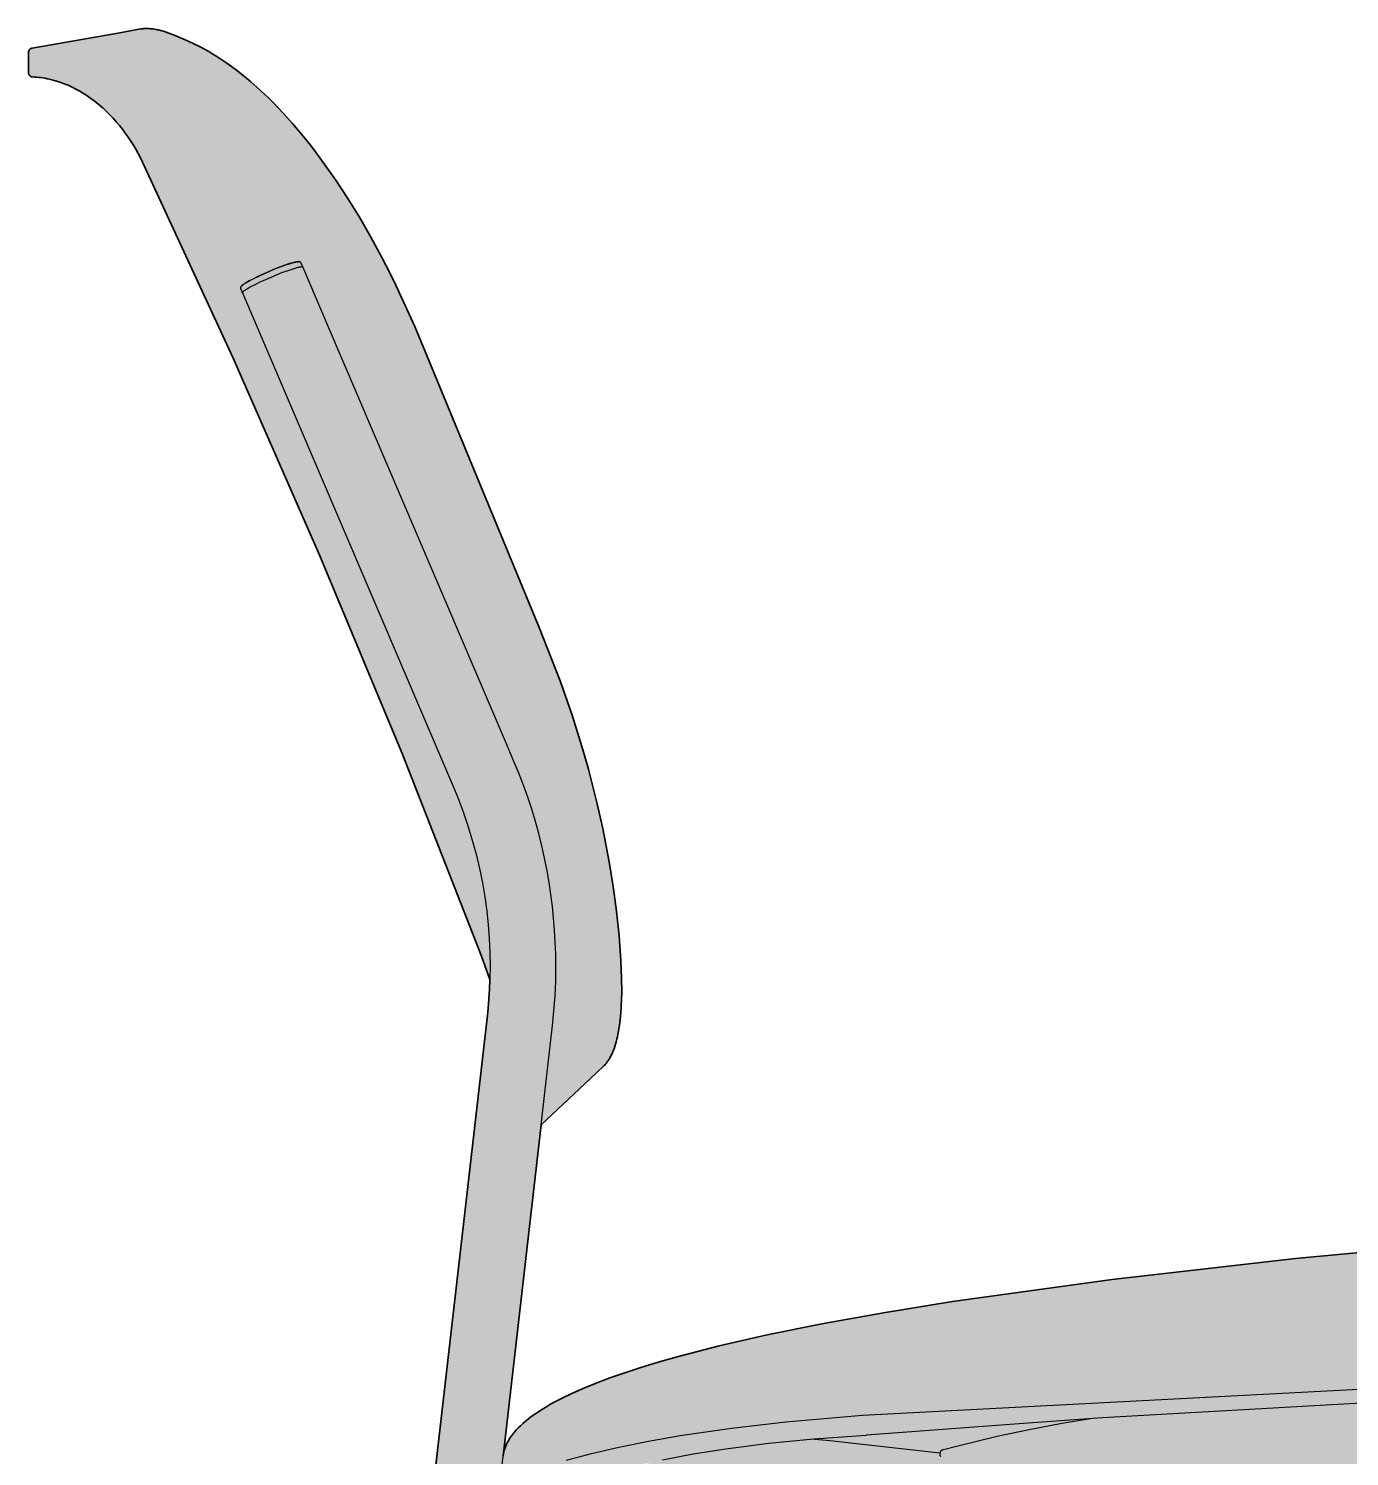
# Model space of a CAD drawing. Header units: millimetres. Extents: x 0 to 1796, y -908 to 694.
# Drawn here: x 1107.6 to 1428.6, y 347.1 to 694.2 of the extents above; entities that cross this region are included whole.
import ezdxf

# ---------------------------------------------------------------- set-up
doc = ezdxf.new("R2010")
doc.units = ezdxf.units.MM
doc.layers.add('Blocks', color=7, linetype='Continuous')
doc.layers.add('Blocks$Fill', color=7, linetype='Continuous', true_color=0xffffff)
doc.layers.add('Blocks$Inner', color=7, linetype='Continuous', lineweight=25, true_color=0x007f00)
doc.layers.add('Blocks$Outline', color=7, linetype='Continuous', lineweight=35, true_color=0xff3f3f)

# ---------------------------------------------------------------- blocks, each defined once
blk = doc.blocks.new('Soft Edge 101 Lounge CHair Side')
at = {"layer": 'Blocks$Fill', "extrusion": (0, 0, -1)}
h = blk.add_hatch(color=256, dxfattribs=at)
h.paths.add_polyline_path([(-635.45, 4.99), (-635.67, 4.99), (-635.74, 4.99), (-635.82, 4.98), (-635.9, 4.97), (-635.97, 4.96), (-636.05, 4.95), (-636.11, 4.94), (-636.17, 4.92), (-636.23, 4.91), (-636.29, 4.89), (-636.34, 4.88), (-636.4, 4.86), (-636.46, 4.84), (-636.51, 4.82), (-636.57, 4.79), (-636.63, 4.77), (-636.69, 4.74), (-636.75, 4.71), (-636.8, 4.68), (-636.86, 4.65), (-636.91, 4.62), (-636.97, 4.58), (-637.02, 4.55), (-637.07, 4.51), (-637.12, 4.47), (-637.17, 4.43), (-637.22, 4.39), (-637.27, 4.35), (-637.32, 4.3), (-637.36, 4.26), (-637.41, 4.21), (-637.45, 4.17), (-637.49, 4.12), (-637.53, 4.07), (-637.57, 4.02), (-637.61, 3.97), (-637.65, 3.92), (-637.68, 3.86), (-637.72, 3.81), (-637.75, 3.76), (-637.78, 3.7), (-637.81, 3.64), (-637.84, 3.59), (-637.87, 3.53), (-637.89, 3.47), (-637.92, 3.41), (-637.94, 3.36), (-637.96, 3.3), (-637.98, 3.24), (-638, 3.19), (-638.01, 3.13), (-638.03, 3.07), (-638.04, 3.02), (-638.05, 2.96), (-638.06, 2.9), (-638.07, 2.84), (-638.08, 2.79), (-638.08, 2.73), (-638.09, 2.67), (-638.09, 2.61), (-638.09, 2.55), (-638.09, 2.49), (-638.09, 2.43), (-638.09, 2.37), (-638.09, 2.31), (-638.08, 2.26), (-638.08, 2.2), (-638.07, 2.14), (-638.06, 2.08), (-638.05, 2.02), (-638.04, 1.97), (-638.03, 1.91), (-638.01, 1.85), (-638, 1.79), (-637.98, 1.74), (-637.96, 1.68), (-637.94, 1.63), (-637.92, 1.57), (-637.89, 1.51), (-637.87, 1.45), (-637.84, 1.4), (-637.81, 1.34), (-637.78, 1.28), (-637.75, 1.23), (-637.72, 1.17), (-637.68, 1.12), (-637.65, 1.07), (-637.61, 1.01), (-637.57, 0.96), (-637.53, 0.91), (-637.49, 0.86), (-637.45, 0.82), (-637.41, 0.77), (-637.36, 0.72), (-637.32, 0.68), (-637.27, 0.64), (-637.22, 0.59), (-637.17, 0.55), (-637.12, 0.51), (-637.07, 0.47), (-637.02, 0.44), (-636.97, 0.4), (-636.91, 0.37), (-636.86, 0.33), (-636.8, 0.3), (-636.75, 0.27), (-636.69, 0.24), (-636.63, 0.22), (-636.57, 0.19), (-636.51, 0.17), (-636.46, 0.15), (-636.4, 0.13), (-636.34, 0.11), (-636.29, 0.09), (-636.23, 0.07), (-636.17, 0.06), (-636.11, 0.04), (-636.05, 0.03), (-635.97, 0.02), (-635.9, 0.01), (-635.82, 0), (-635.74, 0), (-635.67, -0.01), (-635.59, -0.01), (-627.2, -0.01), (-618.52, -0.01), (-618.45, 0), (-618.37, 0), (-618.29, 0.01), (-618.22, 0.02), (-618.14, 0.03), (-618.08, 0.04), (-618.02, 0.06), (-617.96, 0.07), (-617.9, 0.09), (-617.85, 0.11), (-617.79, 0.13), (-617.73, 0.15), (-617.67, 0.17), (-617.62, 0.19), (-617.56, 0.22), (-617.5, 0.24), (-617.44, 0.27), (-617.39, 0.3), (-617.33, 0.33), (-617.28, 0.37), (-617.22, 0.4), (-617.17, 0.44), (-617.12, 0.47), (-617.07, 0.51), (-617.02, 0.55), (-616.97, 0.59), (-616.92, 0.64), (-616.87, 0.68), (-616.83, 0.72), (-616.78, 0.77), (-616.74, 0.82), (-616.7, 0.86), (-616.66, 0.91), (-616.62, 0.96), (-616.58, 1.01), (-616.54, 1.07), (-616.5, 1.12), (-616.47, 1.17), (-616.44, 1.23), (-616.41, 1.28), (-616.38, 1.34), (-616.35, 1.4), (-616.32, 1.45), (-616.29, 1.51), (-616.27, 1.57), (-616.25, 1.63), (-616.23, 1.68), (-616.21, 1.74), (-616.19, 1.79), (-616.18, 1.85), (-616.16, 1.91), (-616.15, 1.97), (-616.14, 2.02), (-616.13, 2.08), (-616.12, 2.14), (-616.11, 2.2), (-616.11, 2.26), (-616.1, 2.31), (-616.1, 2.37), (-616.1, 2.43), (-616.09, 2.49), (-616.1, 2.55), (-616.1, 2.61), (-616.1, 2.67), (-616.11, 2.73), (-616.11, 2.79), (-616.12, 2.84), (-616.13, 2.9), (-616.14, 2.96), (-616.15, 3.02), (-616.16, 3.07), (-616.18, 3.13), (-616.19, 3.19), (-616.21, 3.24), (-616.23, 3.3), (-616.25, 3.36), (-616.27, 3.41), (-616.29, 3.47), (-616.32, 3.53), (-616.35, 3.59), (-616.38, 3.64), (-616.41, 3.7), (-616.44, 3.76), (-616.47, 3.81), (-616.5, 3.86), (-616.54, 3.92), (-616.58, 3.97), (-616.62, 4.02), (-616.66, 4.07), (-616.7, 4.12), (-616.74, 4.17), (-616.78, 4.21), (-616.83, 4.26), (-616.87, 4.3), (-616.92, 4.35), (-616.97, 4.39), (-617.02, 4.43), (-617.07, 4.47), (-617.12, 4.51), (-617.17, 4.55), (-617.22, 4.58), (-617.28, 4.62), (-617.33, 4.65), (-617.39, 4.68), (-617.44, 4.71), (-617.5, 4.74), (-617.56, 4.77), (-617.62, 4.79), (-617.67, 4.82), (-617.73, 4.84), (-617.79, 4.86), (-617.85, 4.88), (-617.9, 4.89), (-617.96, 4.91), (-618.02, 4.92), (-618.08, 4.94), (-618.14, 4.95), (-618.22, 4.96), (-618.29, 4.97), (-618.37, 4.98), (-618.45, 4.99), (-618.52, 4.99), (-618.59, 4.99), (-618.74, 4.99), (-619.09, 6.99), (-622.95, 6.99), (-620.46, 9.39), (-620.16, 9.4), (-619.89, 9.42), (-619.77, 9.44), (-619.66, 9.45), (-619.56, 9.47), (-619.46, 9.48), (-619.42, 9.49), (-619.38, 9.5), (-619.34, 9.51), (-619.31, 9.52), (-619.28, 9.53), (-619.26, 9.54), (-619.25, 9.54), (-619.23, 9.55), (-619.22, 9.55), (-619.21, 9.56), (-619.19, 9.56), (-619.18, 9.57), (-619.17, 9.58), (-619.17, 9.58), (-619.16, 9.58), (-619.16, 9.58), (-619.15, 9.59), (-619.15, 9.59), (-619.15, 9.59), (-619.14, 9.6), (-619.14, 9.6), (-619.13, 9.6), (-619.13, 9.61), (-619.13, 9.61), (-619.12, 9.61), (-619.12, 9.62), (-619.12, 9.62), (-619.12, 9.62), (-619.11, 9.62), (-619.11, 9.63), (-619.11, 9.63), (-619.11, 9.63), (-619.11, 9.63), (-619.11, 9.63), (-619.11, 9.63), (-619.11, 9.64), (-619.11, 9.64), (-619.11, 9.64), (-619.1, 9.64), (-619.1, 9.64), (-619.1, 9.64), (-619.1, 9.66), (-619.1, 9.67), (-619.1, 9.67), (-619.1, 9.67), (-619.1, 9.67), (-583.49, 354.12), (-583.37, 354.93), (-583.23, 355.73), (-583.07, 356.54), (-582.89, 357.33), (-582.69, 358.13), (-582.48, 358.92), (-582.24, 359.7), (-581.98, 360.47), (-581.7, 361.23), (-581.41, 361.97), (-581.09, 362.71), (-580.76, 363.42), (-580.42, 364.12), (-580.06, 364.79), (-579.68, 365.44), (-579.29, 366.07), (-578.89, 366.68), (-578.47, 367.26), (-578.07, 367.79), (-577.66, 368.3), (-577.24, 368.78), (-576.82, 369.24), (-576.58, 369.49), (-576.33, 369.73), (-576.09, 369.96), (-575.84, 370.18), (-575.62, 370.38), (-575.39, 370.57), (-575.16, 370.75), (-574.94, 370.93), (-574.71, 371.09), (-574.49, 371.25), (-574.27, 371.41), (-574.04, 371.56), (-573.72, 371.76), (-557.59, 371.22), (-545.14, 368.45), (-543.34, 365.37), (-542.4, 363.92), (-541.42, 362.51), (-540.39, 361.13), (-539.32, 359.79), (-539.07, 359.5), (-538.15, 358.42), (-537.19, 357.38), (-536.19, 356.36), (-535.17, 355.38), (-534.11, 354.43), (-533.03, 353.52), (-531.91, 352.64), (-531.34, 352.21), (-530.76, 351.8), (-529.95, 351.21), (-529.11, 350.65), (-528.38, 350.19), (-527.65, 349.75), (-526.9, 349.31), (-526.15, 348.9), (-524.8, 348.19), (-523.42, 347.54), (-522.02, 346.93), (-520.59, 346.36), (-519.07, 345.81), (-518.25, 345.54), (-516.6, 345.05), (-514.94, 344.6), (-513.27, 344.22), (-444.36, 329.94), (-397.88, 321.14), (-338.63, 311.32), (-318.79, 308.48), (-293.58, 305.27), (-262.36, 302.03), (-260.62, 301.93), (-258.01, 301.83), (-255.4, 301.81), (-253.66, 301.83), (-251.92, 301.88), (-250.18, 301.96), (-247.58, 302.16), (-244.98, 302.43), (-242.39, 302.78), (-239.82, 303.21), (-237.26, 303.73), (-235.99, 304.02), (-234.72, 304.34), (-233.46, 304.67), (-232.2, 305.03), (-230.95, 305.42), (-229.71, 305.82), (-228.48, 306.25), (-227.25, 306.7), (-226.04, 307.17), (-224.83, 307.67), (-222.71, 308.61), (-220.62, 309.62), (-218.95, 310.49), (-217.8, 311.12), (-216.67, 311.78), (-215.55, 312.45), (-214.45, 313.15), (-213.36, 313.86), (-212.28, 314.6), (-211.21, 315.35), (-210.16, 316.13), (-209.13, 316.93), (-208.11, 317.74), (-207.1, 318.57), (-206.11, 319.42), (-205.13, 320.29), (-203.23, 322.07), (-201.38, 323.92), (-199.59, 325.82), (-198.03, 327.6), (-196.51, 329.42), (-195.04, 331.28), (-193.63, 333.18), (-193.54, 333.54), (-193.91, 334.83), (-189.79, 335.26), (-188.22, 335.37), (-186.65, 335.45), (-185.07, 335.5), (-183.5, 335.51), (-181.92, 335.5), (-180.35, 335.45), (-178.77, 335.37), (-177.2, 335.26), (-175.19, 335.07), (-173.72, 334.9), (-172.25, 334.7), (-169.6, 334.26), (-166.92, 333.73), (-164.25, 333.11), (-162.6, 332.67), (-160.95, 332.2), (-159.3, 331.7), (-157.66, 331.15), (-156.12, 330.61), (-154.59, 330.03), (-152.81, 329.32), (-151.03, 328.57), (-148.75, 327.53), (-146.47, 326.42), (-144.41, 325.34), (-142.75, 324.43), (-141.1, 323.47), (-139.46, 322.48), (-137.83, 321.45), (-136.2, 320.37), (-134.58, 319.26), (-132.98, 318.1), (-131.38, 316.91), (-129.78, 315.67), (-128.2, 314.39), (-126.63, 313.07), (-125.07, 311.71), (-123.39, 310.18), (-121.72, 308.6), (-120.07, 306.98), (-118.44, 305.32), (-115.75, 302.42), (-113.12, 299.4), (-110.85, 296.64), (-108.63, 293.78), (-76.02, 9.58), (-76.02, 9.58), (-76.02, 9.58), (-76.02, 9.57), (-76.02, 9.57), (-76.02, 9.57), (-76.02, 9.57), (-76.02, 9.57), (-76.02, 9.57), (-76.02, 9.56), (-76.02, 9.56), (-76.02, 9.56), (-76.02, 9.56), (-76.01, 9.56), (-76.01, 9.55), (-76.01, 9.55), (-76.01, 9.55), (-76.01, 9.55), (-76.01, 9.55), (-76.01, 9.55), (-76.01, 9.54), (-76.01, 9.54), (-76, 9.54), (-76, 9.53), (-76, 9.53), (-76, 9.53), (-75.99, 9.52), (-75.99, 9.52), (-75.99, 9.52), (-75.98, 9.51), (-75.98, 9.51), (-75.97, 9.51), (-75.97, 9.5), (-75.97, 9.5), (-75.96, 9.5), (-75.96, 9.49), (-75.95, 9.49), (-75.95, 9.49), (-75.94, 9.48), (-75.93, 9.47), (-75.91, 9.47), (-75.9, 9.46), (-75.89, 9.46), (-75.88, 9.45), (-75.86, 9.44), (-75.85, 9.44), (-75.83, 9.43), (-75.81, 9.43), (-75.78, 9.41), (-75.74, 9.4), (-75.7, 9.39), (-75.66, 9.38), (-75.61, 9.37), (-75.56, 9.36), (-75.46, 9.35), (-75.34, 9.33), (-75.22, 9.32), (-75.08, 9.3), (-74.93, 9.29), (-74.61, 9.27), (-72.19, 7), (-76.03, 7), (-76.38, 5), (-76.64, 5), (-76.7, 4.99), (-76.76, 4.99), (-76.81, 4.98), (-76.87, 4.98), (-76.93, 4.97), (-76.99, 4.96), (-77.04, 4.95), (-77.1, 4.93), (-77.16, 4.92), (-77.22, 4.9), (-77.28, 4.89), (-77.34, 4.87), (-77.39, 4.85), (-77.45, 4.82), (-77.51, 4.8), (-77.57, 4.78), (-77.62, 4.75), (-77.68, 4.72), (-77.74, 4.69), (-77.79, 4.66), (-77.85, 4.63), (-77.9, 4.59), (-77.95, 4.56), (-78, 4.52), (-78.06, 4.48), (-78.11, 4.44), (-78.16, 4.4), (-78.2, 4.36), (-78.25, 4.31), (-78.3, 4.27), (-78.34, 4.22), (-78.39, 4.17), (-78.43, 4.13), (-78.47, 4.08), (-78.51, 4.03), (-78.55, 3.97), (-78.59, 3.92), (-78.62, 3.87), (-78.66, 3.81), (-78.69, 3.76), (-78.72, 3.7), (-78.75, 3.65), (-78.78, 3.59), (-78.81, 3.54), (-78.83, 3.48), (-78.86, 3.42), (-78.88, 3.36), (-78.9, 3.3), (-78.92, 3.25), (-78.93, 3.19), (-78.95, 3.13), (-78.96, 3.07), (-78.98, 3.01), (-78.99, 2.95), (-79, 2.9), (-79.01, 2.84), (-79.02, 2.78), (-79.02, 2.72), (-79.03, 2.67), (-79.03, 2.61), (-79.03, 2.56), (-79.03, 2.5), (-79.03, 2.44), (-79.03, 2.39), (-79.03, 2.33), (-79.02, 2.28), (-79.02, 2.22), (-79.01, 2.16), (-79, 2.1), (-78.99, 2.05), (-78.98, 1.99), (-78.96, 1.93), (-78.95, 1.87), (-78.93, 1.81), (-78.92, 1.75), (-78.9, 1.7), (-78.88, 1.64), (-78.86, 1.58), (-78.83, 1.52), (-78.81, 1.46), (-78.78, 1.41), (-78.75, 1.35), (-78.72, 1.3), (-78.69, 1.24), (-78.66, 1.19), (-78.62, 1.13), (-78.59, 1.08), (-78.55, 1.03), (-78.51, 0.97), (-78.47, 0.92), (-78.43, 0.87), (-78.39, 0.83), (-78.34, 0.78), (-78.3, 0.73), (-78.25, 0.69), (-78.2, 0.64), (-78.16, 0.6), (-78.11, 0.56), (-78.06, 0.52), (-78, 0.48), (-77.95, 0.44), (-77.9, 0.41), (-77.85, 0.37), (-77.79, 0.34), (-77.74, 0.31), (-77.68, 0.28), (-77.62, 0.25), (-77.57, 0.22), (-77.51, 0.2), (-77.45, 0.18), (-77.39, 0.15), (-77.34, 0.13), (-77.28, 0.11), (-77.22, 0.1), (-77.16, 0.08), (-77.1, 0.07), (-77.04, 0.05), (-76.99, 0.04), (-76.93, 0.03), (-76.87, 0.02), (-76.81, 0.02), (-76.76, 0.01), (-76.7, 0.01), (-76.64, 0), (-76.59, 0), (-59.53, 0), (-59.42, 0), (-59.36, 0.01), (-59.31, 0.01), (-59.25, 0.02), (-59.19, 0.02), (-59.13, 0.03), (-59.08, 0.04), (-59.02, 0.05), (-58.96, 0.07), (-58.9, 0.08), (-58.84, 0.1), (-58.78, 0.11), (-58.73, 0.13), (-58.67, 0.15), (-58.61, 0.18), (-58.55, 0.2), (-58.5, 0.22), (-58.44, 0.25), (-58.38, 0.28), (-58.33, 0.31), (-58.27, 0.34), (-58.22, 0.37), (-58.16, 0.41), (-58.11, 0.44), (-58.06, 0.48), (-58.01, 0.52), (-57.96, 0.56), (-57.91, 0.6), (-57.86, 0.64), (-57.81, 0.69), (-57.76, 0.73), (-57.72, 0.78), (-57.67, 0.83), (-57.63, 0.87), (-57.59, 0.92), (-57.55, 0.97), (-57.51, 1.03), (-57.47, 1.08), (-57.44, 1.13), (-57.4, 1.19), (-57.37, 1.24), (-57.34, 1.3), (-57.31, 1.35), (-57.28, 1.41), (-57.26, 1.46), (-57.23, 1.52), (-57.21, 1.58), (-57.18, 1.64), (-57.16, 1.7), (-57.14, 1.75), (-57.13, 1.81), (-57.11, 1.87), (-57.1, 1.93), (-57.08, 1.99), (-57.07, 2.05), (-57.06, 2.1), (-57.05, 2.16), (-57.05, 2.22), (-57.04, 2.28), (-57.04, 2.33), (-57.03, 2.39), (-57.03, 2.44), (-57.03, 2.5), (-57.03, 2.56), (-57.03, 2.61), (-57.04, 2.67), (-57.04, 2.72), (-57.05, 2.78), (-57.05, 2.84), (-57.06, 2.9), (-57.07, 2.95), (-57.08, 3.01), (-57.1, 3.07), (-57.11, 3.13), (-57.13, 3.19), (-57.14, 3.25), (-57.16, 3.3), (-57.18, 3.36), (-57.21, 3.42), (-57.23, 3.48), (-57.26, 3.54), (-57.28, 3.59), (-57.31, 3.65), (-57.34, 3.7), (-57.37, 3.76), (-57.4, 3.81), (-57.44, 3.87), (-57.47, 3.92), (-57.51, 3.97), (-57.55, 4.03), (-57.59, 4.08), (-57.63, 4.13), (-57.67, 4.17), (-57.72, 4.22), (-57.76, 4.27), (-57.81, 4.31), (-57.86, 4.36), (-57.91, 4.4), (-57.96, 4.44), (-58.01, 4.48), (-58.06, 4.52), (-58.11, 4.56), (-58.16, 4.59), (-58.22, 4.63), (-58.27, 4.66), (-58.33, 4.69), (-58.38, 4.72), (-58.44, 4.75), (-58.5, 4.78), (-58.55, 4.8), (-58.61, 4.82), (-58.67, 4.85), (-58.73, 4.87), (-58.78, 4.89), (-58.84, 4.9), (-58.9, 4.92), (-58.96, 4.93), (-59.02, 4.95), (-59.08, 4.96), (-59.13, 4.97), (-59.19, 4.98), (-59.25, 4.98), (-59.31, 4.99), (-59.36, 4.99), (-59.42, 5), (-59.48, 5), (-59.68, 5), (-60.03, 7), (-63.97, 7), (-61.43, 10.79), (-60.41, 11.14), (-60.13, 11.41), (-60.13, 11.41), (-60.13, 11.42), (-60.13, 11.42), (-110.87, 453.63), (-110.87, 453.64), (-111.11, 455.99), (-111.3, 458.34), (-111.45, 460.69), (-111.54, 463.05), (-90.36, 517.57), (-70.25, 566.03), (-49.18, 614.07), (-27.14, 661.71), (-26.63, 662.76), (-26.08, 663.79), (-25.51, 664.82), (-24.91, 665.83), (-24.28, 666.82), (-23.62, 667.8), (-22.94, 668.76), (-22.24, 669.69), (-21.51, 670.61), (-20.75, 671.49), (-19.98, 672.36), (-19.18, 673.19), (-18.37, 674), (-17.54, 674.78), (-16.69, 675.53), (-15.82, 676.24), (-15.69, 676.34), (-14.84, 676.99), (-13.97, 677.61), (-13.09, 678.19), (-12.2, 678.74), (-12.04, 678.84), (-9.18, 680.3), (-6.8, 681.22), (-6.22, 681.41), (-5.64, 681.57), (-5.05, 681.73), (-4.47, 681.87), (-3.96, 681.97), (-3.46, 682.07), (-2.96, 682.15), (-2.45, 682.23), (-1.94, 682.29), (-1.43, 682.34), (-0.91, 682.38), (-0.35, 682.41), (-0.33, 682.41), (-0.31, 682.41), (-0.28, 682.42), (-0.26, 682.42), (-0.24, 682.42), (-0.22, 682.43), (-0.19, 682.43), (-0.17, 682.44), (-0.15, 682.45), (-0.13, 682.45), (-0.1, 682.46), (-0.08, 682.47), (-0.06, 682.48), (-0.04, 682.49), (-0.02, 682.5), (0.01, 682.51), (0.03, 682.52), (0.05, 682.53), (0.07, 682.54), (0.09, 682.56), (0.11, 682.57), (0.13, 682.58), (0.15, 682.6), (0.17, 682.61), (0.19, 682.63), (0.21, 682.64), (0.23, 682.66), (0.25, 682.68), (0.27, 682.69), (0.29, 682.71), (0.3, 682.73), (0.32, 682.75), (0.34, 682.77), (0.35, 682.79), (0.37, 682.81), (0.38, 682.83), (0.4, 682.85), (0.41, 682.87), (0.42, 682.89), (0.44, 682.91), (0.45, 682.93), (0.46, 682.96), (0.47, 682.98), (0.48, 683), (0.49, 683.02), (0.5, 683.05), (0.51, 683.07), (0.51, 683.09), (0.52, 683.11), (0.53, 683.14), (0.53, 683.16), (0.54, 683.18), (0.54, 683.2), (0.55, 683.23), (0.55, 683.25), (0.56, 683.27), (0.56, 683.29), (0.56, 683.32), (0.56, 683.34), (0.56, 683.36), (0.56, 683.38), (0.56, 688.41), (0.56, 688.45), (0.56, 688.47), (0.56, 688.49), (0.56, 688.51), (0.56, 688.53), (0.55, 688.55), (0.55, 688.57), (0.55, 688.59), (0.54, 688.61), (0.54, 688.63), (0.53, 688.65), (0.53, 688.67), (0.52, 688.69), (0.52, 688.71), (0.51, 688.73), (0.5, 688.75), (0.5, 688.77), (0.49, 688.79), (0.48, 688.81), (0.47, 688.83), (0.46, 688.85), (0.45, 688.87), (0.44, 688.89), (0.43, 688.91), (0.42, 688.93), (0.4, 688.95), (0.39, 688.97), (0.38, 688.99), (0.37, 689.01), (0.35, 689.03), (0.34, 689.04), (0.32, 689.06), (0.31, 689.08), (0.29, 689.1), (0.28, 689.11), (0.26, 689.13), (0.24, 689.14), (0.23, 689.16), (0.21, 689.17), (0.19, 689.19), (0.17, 689.2), (0.15, 689.22), (0.14, 689.23), (0.12, 689.24), (0.1, 689.25), (0.08, 689.27), (0.06, 689.28), (0.04, 689.29), (0.02, 689.3), (0, 689.31), (-0.02, 689.32), (-0.04, 689.33), (-0.06, 689.34), (-0.08, 689.34), (-0.1, 689.35), (-0.12, 689.36), (-0.14, 689.37), (-0.16, 689.37), (-0.19, 689.38), (-0.21, 689.38), (-0.23, 689.39), (-0.25, 689.39), (-21.62, 693.15), (-26.71, 694.07), (-26.96, 694.1), (-27.21, 694.13), (-27.46, 694.15), (-27.72, 694.16), (-27.98, 694.17), (-28.24, 694.17), (-28.5, 694.16), (-28.77, 694.14), (-29.04, 694.13), (-29.31, 694.1), (-29.59, 694.07), (-29.87, 694.03), (-30.15, 693.98), (-30.43, 693.93), (-30.72, 693.88), (-31, 693.82), (-31.59, 693.67), (-32.18, 693.51), (-32.73, 693.34), (-33.28, 693.15), (-36.39, 691.95), (-38.05, 691.22), (-39.63, 690.48), (-41.12, 689.72), (-42.18, 689.15), (-43.22, 688.56), (-44.21, 687.97), (-45.18, 687.37), (-46.41, 686.57), (-47.6, 685.77), (-48.74, 684.96), (-49.94, 684.06), (-51.95, 682.48), (-53.45, 681.22), (-54.93, 679.93), (-55.88, 679.06), (-57.73, 677.29), (-58.93, 676.09), (-61.28, 673.63), (-63.55, 671.11), (-65.76, 668.5), (-67.92, 665.82), (-68.98, 664.44), (-71.07, 661.64), (-74.12, 657.31), (-77.05, 652.85), (-79.87, 648.28), (-82.57, 643.61), (-85.24, 638.69), (-87.39, 634.49), (-88.73, 631.75), (-93.31, 621.74), (-123.56, 548.6), (-128.63, 535.63), (-131.54, 527.27), (-134.24, 518.6), (-135.5, 514.18), (-137.66, 505.71), (-139.01, 499.68), (-140.57, 491.64), (-141.55, 485.61), (-142.35, 479.61), (-142.97, 473.63), (-143.39, 467.64), (-143.56, 463.31), (-143.55, 458.19), (-143.48, 456.48), (-143.37, 454.85), (-143.22, 453.29), (-143.03, 451.81), (-142.93, 451.1), (-142.81, 450.41), (-142.68, 449.74), (-142.55, 449.1), (-142.4, 448.47), (-142.25, 447.87), (-142.08, 447.3), (-141.91, 446.74), (-141.73, 446.2), (-141.53, 445.69), (-141.33, 445.2), (-141.23, 444.96), (-141.12, 444.73), (-141.01, 444.5), (-140.89, 444.28), (-140.78, 444.06), (-140.66, 443.85), (-140.53, 443.65), (-140.41, 443.45), (-140.28, 443.25), (-140.15, 443.06), (-140.01, 442.88), (-139.87, 442.7), (-139.73, 442.53), (-139.58, 442.36), (-139.45, 442.22), (-139.32, 442.09), (-137.35, 440.22), (-123.99, 427.65), (-114.75, 347.13), (-114.81, 347.53), (-114.84, 347.74), (-114.88, 347.94), (-114.93, 348.15), (-114.98, 348.36), (-115.04, 348.58), (-115.1, 348.79), (-115.17, 349.01), (-115.25, 349.23), (-115.33, 349.45), (-115.42, 349.67), (-115.52, 349.9), (-115.63, 350.12), (-115.74, 350.35), (-115.86, 350.58), (-115.98, 350.82), (-116.12, 351.05), (-116.26, 351.29), (-116.42, 351.53), (-116.58, 351.77), (-116.75, 352.01), (-116.93, 352.26), (-117.11, 352.5), (-117.31, 352.75), (-117.52, 353), (-117.73, 353.26), (-117.96, 353.51), (-118.2, 353.77), (-118.45, 354.02), (-118.97, 354.54), (-119.54, 355.07), (-120.16, 355.6), (-120.82, 356.14), (-121.53, 356.69), (-122.29, 357.24), (-123.1, 357.8), (-123.96, 358.36), (-124.88, 358.93), (-125.86, 359.51), (-126.89, 360.09), (-127.98, 360.67), (-129.13, 361.26), (-131.62, 362.46), (-134.38, 363.68), (-137.4, 364.91), (-140.71, 366.16), (-144.32, 367.42), (-148.24, 368.7), (-152.49, 370), (-157.06, 371.3), (-167.27, 373.94), (-178.97, 376.61), (-192.25, 379.31), (-207.21, 382.02), (-223.96, 384.74), (-262.77, 390.13), (-307.38, 395.23), (-356.05, 399.77), (-407.06, 403.48), (-458.66, 406.09), (-509.14, 407.33), (-533.41, 407.35), (-556.76, 406.92), (-578.95, 406.02), (-599.78, 404.6), (-601.23, 404.65), (-602.67, 404.69), (-604.12, 404.69), (-605.57, 404.65), (-607.03, 404.58), (-608.49, 404.46), (-609.96, 404.3), (-610.69, 404.2), (-611.43, 404.08), (-612.16, 403.95), (-612.9, 403.81), (-613.64, 403.65), (-614.38, 403.48), (-615.13, 403.29), (-615.87, 403.08), (-616.62, 402.85), (-617.37, 402.61), (-618.12, 402.35), (-618.87, 402.07), (-619.62, 401.77), (-620.38, 401.45), (-621.14, 401.11), (-621.9, 400.75), (-622.66, 400.37), (-623.42, 399.96), (-624.38, 399.42), (-625.34, 398.85), (-626.3, 398.24), (-627.27, 397.59), (-628.24, 396.9), (-629.22, 396.17), (-630.2, 395.39), (-631.18, 394.58), (-632.17, 393.72), (-633.17, 392.81), (-634.16, 391.86), (-635.17, 390.86), (-636.17, 389.82), (-637.19, 388.72), (-638.2, 387.58), (-639.22, 386.38), (-640.7, 384.57), (-640.76, 384.49), (-640.81, 384.4), (-640.86, 384.32), (-640.91, 384.23), (-640.96, 384.13), (-641.01, 384.04), (-641.05, 383.95), (-641.09, 383.85), (-641.13, 383.75), (-641.17, 383.66), (-641.2, 383.56), (-641.24, 383.46), (-641.27, 383.35), (-641.3, 383.25), (-641.33, 383.15), (-641.35, 383.04), (-641.37, 382.94), (-641.4, 382.83), (-641.41, 382.73), (-641.43, 382.62), (-641.45, 382.51), (-641.46, 382.4), (-641.47, 382.29), (-641.48, 382.18), (-641.49, 382.08), (-641.49, 381.97), (-641.49, 381.86), (-641.49, 381.75), (-641.49, 381.64), (-641.49, 381.53), (-641.48, 381.42), (-641.47, 381.31), (-641.46, 381.2), (-641.45, 381.09), (-641.43, 380.99), (-641.41, 380.88), (-641.4, 380.77), (-641.37, 380.67), (-641.35, 380.56), (-641.32, 380.46), (-641.3, 380.36), (-641.26, 380.26), (-641.23, 380.16), (-641.2, 380.06), (-641.16, 379.96), (-641.12, 379.86), (-641.08, 379.76), (-641.03, 379.67), (-640.99, 379.58), (-640.94, 379.49), (-640.89, 379.4), (-640.83, 379.31), (-640.78, 379.22), (-640.72, 379.14), (-640.66, 379.06), (-640.6, 378.98), (-640.53, 378.9), (-640.46, 378.82), (-640.39, 378.75), (-640.32, 378.68), (-640.25, 378.61), (-640.17, 378.54), (-640.09, 378.48), (-640.01, 378.42), (-634.8, 375.43), (-634.67, 375.39), (-634.53, 375.35), (-634.39, 375.31), (-634.23, 375.28), (-633.88, 375.2), (-633.49, 375.13), (-633.09, 375.07), (-632.66, 375.01), (-631.76, 374.91), (-630.85, 374.84), (-629.98, 374.8), (-629.57, 374.79), (-629.2, 374.79), (-628.86, 374.8), (-628.7, 374.81), (-628.56, 374.82), (-628.11, 374.83), (-627.84, 374.83), (-627.68, 374.83), (-626.56, 374.78), (-594, 372.63), (-595.19, 370.35), (-595.71, 369.22), (-596.2, 368.08), (-596.66, 366.91), (-597.09, 365.75), (-597.48, 364.57), (-597.84, 363.39), (-598.25, 361.89), (-598.5, 360.86), (-598.73, 359.83), (-598.96, 358.64), (-599.17, 357.46), (-599.34, 356.28), (-599.54, 354.65), (-635.01, 11.32), (-635.01, 11.32), (-635.01, 11.32), (-635.01, 11.31), (-635.01, 11.31), (-635.01, 11.31), (-635.01, 11.3), (-635.01, 11.3), (-635.01, 11.3), (-635.01, 11.3), (-635.01, 11.3), (-635.01, 11.3), (-635.01, 11.29), (-635.01, 11.29), (-635.01, 11.29), (-635.01, 11.29), (-635.01, 11.29), (-635.01, 11.28), (-635.01, 11.28), (-635.01, 11.28), (-635.01, 11.28), (-635.01, 11.28), (-635.01, 11.27), (-635.01, 11.27), (-635.01, 11.27), (-635.01, 11.27), (-635, 11.27), (-635, 11.26), (-635, 11.26), (-635, 11.26), (-635, 11.26), (-635, 11.25), (-634.99, 11.25), (-634.99, 11.25), (-634.99, 11.24), (-634.99, 11.24), (-634.98, 11.23), (-634.98, 11.23), (-634.98, 11.23), (-634.97, 11.22), (-634.97, 11.22), (-634.96, 11.21), (-634.96, 11.21), (-634.96, 11.21), (-634.95, 11.2), (-634.94, 11.19), (-634.93, 11.19), (-634.92, 11.18), (-634.91, 11.17), (-634.9, 11.16), (-634.88, 11.15), (-634.87, 11.14), (-634.85, 11.14), (-634.82, 11.12), (-634.79, 11.1), (-634.75, 11.08), (-634.71, 11.07), (-634.67, 11.05), (-634.58, 11.01), (-634.49, 10.98), (-634.38, 10.94), (-634.26, 10.9), (-634.01, 10.83), (-633.73, 10.76), (-631.32, 7.22), (-631.15, 6.99), (-635.09, 6.99)], flags=0)
h.paths.add_polyline_path([(-150.82, 345.71), (-143.17, 343.92), (-137.01, 342.23), (-134.17, 341.38), (-131.51, 340.52), (-129.02, 339.66), (-126.7, 338.8), (-124.55, 337.95), (-122.57, 337.1), (-120.77, 336.27), (-119.93, 335.86), (-119.15, 335.45), (-118.41, 335.05), (-117.73, 334.66), (-117.1, 334.28), (-116.53, 333.9), (-116, 333.54), (-115.76, 333.36), (-115.53, 333.19), (-115.46, 333.13), (-115.44, 333.11), (-115.05, 332.79), (-114.73, 332.51), (-114.55, 332.34), (-114.36, 332.16), (-114.17, 331.97), (-113.98, 331.77), (-113.78, 331.55), (-113.58, 331.32), (-113.39, 331.08), (-113.19, 330.83), (-113, 330.57), (-112.91, 330.43), (-112.82, 330.29), (-111.78, 321.23), (-116.41, 325.38), (-118.41, 327.05), (-120.13, 328.43), (-121.87, 329.78), (-123.62, 331.08), (-125.4, 332.36), (-127.27, 333.65), (-129.16, 334.9), (-131.06, 336.09), (-132.96, 337.25), (-134.89, 338.36), (-136.83, 339.43), (-138.76, 340.45), (-140.71, 341.42), (-142.65, 342.34), (-144.6, 343.22), (-146.57, 344.06), (-148.54, 344.85)], flags=0)
at = {"layer": 'Blocks$Inner'}
for points in [[(21.62, 693.15), (0.27, 689.39), (0.25, 689.39), (0.23, 689.39), (0.21, 689.38), (0.19, 689.38), (0.16, 689.37), (0.14, 689.37), (0.12, 689.36), (0.1, 689.35), (0.08, 689.34), (0.06, 689.34), (0.04, 689.33), (0.02, 689.32), (0, 689.31), (-0.02, 689.3), (-0.04, 689.29), (-0.06, 689.28), (-0.08, 689.27), (-0.1, 689.25), (-0.12, 689.24), (-0.14, 689.23), (-0.15, 689.22), (-0.17, 689.2), (-0.19, 689.19), (-0.21, 689.17), (-0.23, 689.16), (-0.24, 689.14), (-0.26, 689.13), (-0.28, 689.11), (-0.29, 689.1), (-0.31, 689.08), (-0.32, 689.06), (-0.34, 689.04), (-0.35, 689.03), (-0.37, 689.01), (-0.38, 688.99), (-0.39, 688.97), (-0.4, 688.95), (-0.42, 688.93), (-0.43, 688.91), (-0.44, 688.89), (-0.45, 688.87), (-0.46, 688.85), (-0.47, 688.83), (-0.48, 688.81), (-0.49, 688.79), (-0.5, 688.77), (-0.5, 688.75), (-0.51, 688.73), (-0.52, 688.71), (-0.52, 688.69), (-0.53, 688.67), (-0.53, 688.65), (-0.54, 688.63), (-0.54, 688.61), (-0.55, 688.59), (-0.55, 688.57), (-0.55, 688.55), (-0.56, 688.53), (-0.56, 688.51), (-0.56, 688.49), (-0.56, 688.47), (-0.56, 688.45), (-0.56, 688.43), (-0.56, 688.41), (-0.56, 683.4), (-0.56, 683.38), (-0.56, 683.36), (-0.56, 683.34), (-0.56, 683.32), (-0.56, 683.29), (-0.56, 683.27), (-0.55, 683.25), (-0.55, 683.23), (-0.54, 683.2), (-0.54, 683.18), (-0.53, 683.16), (-0.53, 683.14), (-0.52, 683.11), (-0.51, 683.09), (-0.51, 683.07), (-0.5, 683.05), (-0.49, 683.02), (-0.48, 683), (-0.47, 682.98), (-0.46, 682.96), (-0.45, 682.93), (-0.44, 682.91), (-0.42, 682.89), (-0.41, 682.87), (-0.4, 682.85), (-0.38, 682.83), (-0.37, 682.81), (-0.35, 682.79), (-0.34, 682.77), (-0.32, 682.75), (-0.3, 682.73), (-0.29, 682.71), (-0.27, 682.69), (-0.25, 682.68), (-0.23, 682.66), (-0.21, 682.64), (-0.19, 682.63), (-0.17, 682.61), (-0.15, 682.6), (-0.13, 682.58), (-0.11, 682.57), (-0.09, 682.56), (-0.07, 682.54), (-0.05, 682.53), (-0.03, 682.52), (-0.01, 682.51), (0.02, 682.5), (0.04, 682.49), (0.06, 682.48), (0.08, 682.47), (0.1, 682.46), (0.13, 682.45), (0.15, 682.45), (0.17, 682.44), (0.19, 682.43), (0.22, 682.43), (0.24, 682.42), (0.26, 682.42), (0.28, 682.42), (0.31, 682.41), (0.33, 682.41), (0.35, 682.41), (0.37, 682.41), (0.39, 682.41), (0.91, 682.38), (1.43, 682.34), (1.94, 682.29), (2.45, 682.23), (2.96, 682.15), (3.46, 682.07), (3.96, 681.97), (4.47, 681.87), (5.05, 681.73), (5.64, 681.57), (6.22, 681.41), (6.8, 681.22), (9.18, 680.3), (12.04, 678.84), (12.2, 678.74), (13.09, 678.19), (13.97, 677.61), (14.84, 676.99), (15.69, 676.34), (15.82, 676.24), (16.69, 675.53), (17.54, 674.78), (18.37, 674), (19.18, 673.19), (19.98, 672.36), (20.75, 671.49), (21.51, 670.61), (22.24, 669.69), (22.94, 668.76), (23.62, 667.8), (24.28, 666.82), (24.91, 665.83), (25.51, 664.82), (26.08, 663.79), (26.63, 662.76), (27.14, 661.71), (49.18, 614.07), (70.25, 566.03), (90.36, 517.57), (109.5, 468.71), (111.54, 463.05), (111.45, 460.69), (111.3, 458.34), (111.11, 455.99), (110.87, 453.64), (110.87, 453.63)], [(33.28, 693.15), (32.73, 693.34), (32.18, 693.51), (31.59, 693.67), (31, 693.82), (30.72, 693.88), (30.43, 693.93), (30.15, 693.98), (29.87, 694.03), (29.59, 694.07), (29.31, 694.1), (29.04, 694.13), (28.77, 694.14), (28.5, 694.16), (28.24, 694.17), (27.98, 694.17), (27.72, 694.16), (27.46, 694.15), (27.21, 694.13), (26.96, 694.1), (26.71, 694.07), (26.25, 694), (25.82, 693.92), (24.15, 693.62), (21.62, 693.15)], [(143.56, 463.29), (143.39, 467.64), (142.97, 473.63), (142.35, 479.61), (141.55, 485.61), (140.57, 491.64), (139.01, 499.68), (137.66, 505.71), (135.5, 514.18), (134.24, 518.6), (131.54, 527.27), (128.63, 535.63), (123.56, 548.6), (93.31, 621.74), (88.73, 631.75), (87.39, 634.49), (85.24, 638.69), (82.57, 643.61), (79.87, 648.28), (77.05, 652.85), (74.12, 657.31), (71.07, 661.64), (68.98, 664.44), (67.92, 665.82), (65.76, 668.5), (63.55, 671.11), (61.28, 673.63), (58.93, 676.09), (57.73, 677.29), (55.88, 679.06), (54.93, 679.93), (53.45, 681.22), (51.95, 682.48), (49.94, 684.06), (48.74, 684.96), (47.6, 685.77), (46.41, 686.57), (45.18, 687.37), (44.21, 687.97), (43.22, 688.56), (42.18, 689.15), (41.12, 689.72), (39.63, 690.48), (38.05, 691.22), (36.39, 691.95), (34.63, 692.65), (33.28, 693.15)], [(123.99, 427.65), (126.76, 451.82), (127.12, 455.41), (127.38, 459.02), (127.54, 462.64), (127.59, 466.26), (127.55, 469.17), (127.45, 472.08), (127.29, 474.99), (127.05, 477.89), (126.75, 480.79), (126.38, 483.68), (125.95, 486.56), (125.45, 489.43), (124.85, 492.47), (124.17, 495.48), (123.42, 498.48), (122.6, 501.45), (121.71, 504.41), (120.74, 507.34), (119.7, 510.25), (118.6, 513.14), (117.41, 516.02), (115.33, 520.9), (72.34, 621.59), (66.1, 636.21), (65.71, 637.13), (65.71, 637.15), (65.7, 637.16), (65.69, 637.18), (65.68, 637.19), (65.67, 637.21), (65.66, 637.22), (65.65, 637.24), (65.64, 637.25), (65.63, 637.26), (65.62, 637.27), (65.61, 637.29), (65.6, 637.3), (65.59, 637.31), (65.58, 637.32), (65.57, 637.33), (65.56, 637.34), (65.55, 637.35), (65.54, 637.36), (65.53, 637.37), (65.51, 637.38), (65.5, 637.38), (65.49, 637.39), (65.47, 637.4), (65.46, 637.41), (65.45, 637.41), (65.44, 637.42), (65.43, 637.43), (65.42, 637.43), (65.4, 637.44), (65.38, 637.45), (65.37, 637.45), (65.35, 637.46), (65.33, 637.47), (65.32, 637.47), (65.3, 637.47), (65.28, 637.48), (65.26, 637.48), (65.25, 637.49), (65.22, 637.49), (65.2, 637.49), (65.18, 637.5), (65.15, 637.5), (65.13, 637.5), (65.11, 637.5), (65.06, 637.51), (65.04, 637.51), (65.01, 637.51), (64.95, 637.51), (64.91, 637.5), (64.87, 637.5), (64.79, 637.49), (64.68, 637.48), (64.58, 637.46), (64.52, 637.45), (64.36, 637.42), (64.16, 637.38), (63.85, 637.3), (63.55, 637.22), (62.88, 637.02), (61.72, 636.63), (60.45, 636.16), (59.14, 635.64), (57.87, 635.12), (56.62, 634.57), (55.34, 633.98), (53.74, 633.19), (53.04, 632.82), (52.43, 632.47), (52.07, 632.26), (51.89, 632.14), (51.72, 632.03), (51.59, 631.94), (51.54, 631.9), (51.46, 631.83), (51.37, 631.77), (51.31, 631.71), (51.28, 631.69), (51.25, 631.66), (51.21, 631.62), (51.19, 631.6), (51.17, 631.58), (51.15, 631.55), (51.13, 631.53), (51.12, 631.51), (51.1, 631.49), (51.09, 631.47), (51.08, 631.46), (51.06, 631.43), (51.05, 631.42), (51.05, 631.41), (51.03, 631.38), (51.03, 631.37), (51.02, 631.36), (51.01, 631.33), (51, 631.32), (51, 631.31), (50.99, 631.29), (50.98, 631.27), (50.98, 631.26), (50.98, 631.25), (50.97, 631.24), (50.97, 631.22), (50.97, 631.21), (50.96, 631.19), (50.96, 631.18), (50.96, 631.16), (50.96, 631.15), (50.95, 631.13), (50.95, 631.12), (50.95, 631.1), (50.95, 631.09), (50.95, 631.07), (50.95, 631.06), (50.95, 631.04), (50.95, 631.03), (50.95, 631.01), (50.96, 631), (50.96, 630.98), (50.96, 630.97), (50.97, 630.95), (50.97, 630.93), (50.97, 630.91), (50.98, 630.9), (50.98, 630.88), (50.99, 630.86), (51, 630.85), (51.39, 629.93), (102.69, 509.74), (103.73, 507.22), (105.03, 503.8), (106.21, 500.34), (107.25, 496.92), (108.19, 493.48), (109.01, 490.01), (109.72, 486.51), (110.3, 483.09), (110.77, 479.65), (111.13, 476.31), (111.38, 472.97), (111.54, 469.61), (111.59, 466.26), (111.54, 463.05)], [(51.26, 631.5), (51.26, 631.51), (51.26, 631.51), (51.26, 631.51), (51.26, 631.52), (51.26, 631.52), (51.26, 631.53), (51.26, 631.53), (51.26, 631.53), (51.26, 631.54), (51.26, 631.54), (51.26, 631.55), (51.26, 631.55), (51.26, 631.56), (51.26, 631.56), (51.26, 631.57), (51.26, 631.57), (51.27, 631.58), (51.27, 631.58), (51.27, 631.59), (51.27, 631.6), (51.28, 631.6), (51.28, 631.61), (51.28, 631.61), (51.29, 631.62), (51.29, 631.63), (51.3, 631.63), (51.3, 631.65), (51.31, 631.66), (51.33, 631.67), (51.34, 631.69), (51.35, 631.7), (51.36, 631.72), (51.38, 631.73), (51.4, 631.75), (51.41, 631.76), (51.45, 631.8), (51.49, 631.84), (51.54, 631.87), (51.59, 631.91), (51.64, 631.95), (51.76, 632.04), (51.9, 632.14), (52.06, 632.24), (52.23, 632.35), (52.63, 632.58), (53.08, 632.84), (54.15, 633.39), (55.36, 633.98), (56.62, 634.57), (57.88, 635.11), (59.13, 635.64), (60.43, 636.15), (61.7, 636.62), (62.84, 637), (63.34, 637.15), (63.78, 637.28), (63.98, 637.33), (64.16, 637.37), (64.32, 637.4), (64.47, 637.43), (64.54, 637.44), (64.6, 637.45), (64.66, 637.46), (64.71, 637.46), (64.76, 637.46), (64.79, 637.46), (64.81, 637.46), (64.83, 637.46), (64.85, 637.46), (64.87, 637.46), (64.89, 637.46), (64.91, 637.46), (64.93, 637.46), (64.94, 637.46), (64.95, 637.46), (64.96, 637.45), (64.96, 637.45), (64.97, 637.45), (64.98, 637.45), (64.98, 637.45), (64.99, 637.44), (64.99, 637.44), (65, 637.44), (65, 637.44), (65.01, 637.44), (65.01, 637.43), (65.02, 637.43), (65.02, 637.43), (65.03, 637.43), (65.03, 637.42), (65.04, 637.42), (65.04, 637.42), (65.04, 637.41), (65.04, 637.41), (65.05, 637.41), (65.05, 637.4), (65.05, 637.4), (65.05, 637.4), (65.06, 637.39), (65.06, 637.39)], [(51.44, 629.88), (51.39, 629.93), (51.39, 629.94), (51.39, 629.94), (51.38, 629.94), (51.38, 629.95), (51.38, 629.95), (51.38, 629.96), (51.38, 629.96), (51.38, 629.97), (51.38, 629.97), (51.38, 629.98), (51.38, 629.98), (51.38, 629.99), (51.39, 629.99), (51.39, 630), (51.39, 630), (51.39, 630.01), (51.39, 630.01), (51.4, 630.02), (51.4, 630.03), (51.4, 630.03), (51.4, 630.04), (51.41, 630.05), (51.41, 630.05), (51.42, 630.06), (51.42, 630.06), (51.42, 630.07), (51.43, 630.09), (51.44, 630.1), (51.46, 630.11), (51.47, 630.13), (51.48, 630.15), (51.5, 630.16), (51.51, 630.18), (51.53, 630.2), (51.55, 630.21), (51.59, 630.25), (51.63, 630.29), (51.68, 630.33), (51.74, 630.37), (51.79, 630.41), (51.92, 630.51), (52.07, 630.61), (52.24, 630.72), (52.42, 630.83), (52.84, 631.08), (53.33, 631.36), (54.47, 631.95), (55.76, 632.58), (57.11, 633.2), (59.71, 634.31), (61.02, 634.83), (62.3, 635.31), (63.48, 635.71), (64, 635.88), (64.48, 636.02), (64.9, 636.13), (65.09, 636.18), (65.26, 636.21), (65.41, 636.24), (65.55, 636.27), (65.62, 636.28), (65.68, 636.28), (65.73, 636.29), (65.78, 636.29), (65.83, 636.29), (65.85, 636.29), (65.87, 636.29), (65.89, 636.29), (65.91, 636.29), (65.93, 636.29), (65.95, 636.29), (65.97, 636.29), (65.98, 636.28), (65.99, 636.28), (66, 636.28), (66, 636.28), (66.01, 636.28), (66.02, 636.28), (66.02, 636.27), (66.03, 636.27), (66.03, 636.27), (66.04, 636.27), (66.05, 636.27), (66.05, 636.26), (66.06, 636.26), (66.1, 636.21)], [(114.75, 347.13), (123.99, 427.65), (137.35, 440.22), (139.32, 442.09), (139.45, 442.22), (139.58, 442.36), (139.73, 442.53), (139.87, 442.7), (140.01, 442.88), (140.15, 443.06), (140.28, 443.25), (140.41, 443.45), (140.53, 443.65), (140.66, 443.85), (140.78, 444.06), (140.89, 444.28), (141.01, 444.5), (141.12, 444.73), (141.23, 444.96), (141.33, 445.2), (141.53, 445.69), (141.73, 446.2), (141.91, 446.74), (142.08, 447.3), (142.25, 447.87), (142.4, 448.47), (142.55, 449.1), (142.68, 449.74), (142.81, 450.41), (142.93, 451.1), (143.03, 451.81), (143.22, 453.29), (143.37, 454.85), (143.48, 456.48), (143.55, 458.19), (143.59, 459.98), (143.56, 463.31)], [(110.87, 453.64), (60.13, 11.41)], [(113.95, 340.19), (114.75, 347.13), (114.78, 347.33), (114.81, 347.53), (114.84, 347.74), (114.88, 347.94), (114.93, 348.15), (114.98, 348.36), (115.04, 348.58), (115.1, 348.79), (115.17, 349.01), (115.25, 349.23), (115.33, 349.45), (115.42, 349.67), (115.52, 349.9), (115.63, 350.12), (115.74, 350.35), (115.86, 350.58), (115.98, 350.82), (116.12, 351.05), (116.26, 351.29), (116.42, 351.53), (116.58, 351.77), (116.75, 352.01), (116.93, 352.26), (117.11, 352.5), (117.31, 352.75), (117.52, 353), (117.73, 353.26), (117.96, 353.51), (118.2, 353.77), (118.45, 354.02), (118.97, 354.54), (119.54, 355.07), (120.16, 355.6), (120.82, 356.14), (121.53, 356.69), (122.29, 357.24), (123.1, 357.8), (123.96, 358.36), (124.88, 358.93), (125.86, 359.51), (126.89, 360.09), (127.98, 360.67), (129.13, 361.26), (131.62, 362.46), (134.38, 363.68), (137.4, 364.91), (140.71, 366.16), (144.32, 367.42), (148.24, 368.7), (152.49, 370), (157.06, 371.3), (167.27, 373.94), (178.97, 376.61), (192.25, 379.31), (207.21, 382.02), (223.96, 384.74), (262.77, 390.13), (307.38, 395.23), (356.05, 399.77)], [(130.16, 346.15), (136.23, 347.76), (142.9, 349.32), (150.08, 350.78), (157.76, 352.14), (170.24, 353.98), (183.51, 355.53), (202.09, 357.11), (489.69, 372.18), (508.93, 372.9), (520.91, 373.35), (526.83, 373.55), (627.2, 377.49), (632.94, 377.87), (633.35, 377.89), (634.25, 377.94), (639.07, 378.35), (639.97, 378.42), (640.01, 378.42)], [(634.65, 14.78), (599.54, 354.65), (599.34, 356.28), (599.17, 357.46), (598.96, 358.64), (598.73, 359.83), (598.5, 360.86), (598.25, 361.89), (597.84, 363.39), (597.48, 364.57), (597.09, 365.75), (596.66, 366.91), (596.2, 368.08), (595.71, 369.22), (595.19, 370.35), (594.61, 371.5), (594, 372.63), (573.72, 371.76), (557.59, 371.22), (508.73, 369.73), (472.05, 368.49), (260.41, 356.45), (241.28, 355.07), (203.08, 352.24)], [(257.51, 356.24), (250.52, 355.05), (242.62, 353.55), (235.19, 351.97), (224.93, 349.53), (221.78, 348.72), (221.74, 348.71), (221.7, 348.7), (221.65, 348.68), (221.61, 348.67), (221.58, 348.65), (221.54, 348.64), (221.51, 348.63), (221.48, 348.61), (221.45, 348.6), (221.42, 348.58), (221.4, 348.57), (221.37, 348.55), (221.35, 348.53), (221.32, 348.52), (221.29, 348.5), (221.27, 348.48), (221.24, 348.46), (221.22, 348.44), (221.19, 348.42), (221.17, 348.39), (221.15, 348.37), (221.12, 348.34), (221.11, 348.33), (221.1, 348.32), (221.09, 348.3), (221.08, 348.29), (221.07, 348.27), (221.06, 348.26), (221.04, 348.24), (221.03, 348.23), (221.02, 348.21), (221.01, 348.2), (221.01, 348.18), (221, 348.16), (220.99, 348.14), (220.98, 348.12), (220.97, 348.1), (220.96, 348.08), (220.95, 348.06), (220.94, 348.03), (220.93, 348), (220.92, 347.98), (220.91, 347.95), (220.9, 347.92), (220.9, 347.89), (220.89, 347.86), (220.89, 347.84), (220.89, 347.82), (220.89, 347.8), (220.88, 347.78), (220.88, 347.76), (220.88, 347.74), (220.88, 347.72), (220.88, 347.7), (220.88, 347.68), (220.88, 347.66), (220.88, 347.64), (220.88, 347.62), (220.89, 347.6), (220.89, 347.58), (220.89, 347.56), (220.89, 347.54), (220.9, 347.5), (220.91, 347.46), (220.92, 347.42), (220.93, 347.39), (220.94, 347.35), (220.95, 347.31), (220.96, 347.28), (220.98, 347.24), (220.99, 347.21), (221.01, 347.17), (221.02, 347.14), (221.04, 347.11), (221.06, 347.07)], [(153.5, 346.27), (160.99, 347.68), (168.9, 348.94), (179.34, 350.28), (190.29, 351.35), (202.98, 352.24), (203.08, 352.24)], [(220.89, 347.84), (194.19, 350.9), (189.75, 351.3)]]:
    blk.add_lwpolyline(points, dxfattribs=at)
at = {"layer": 'Blocks$Outline'}
for points in [[(111.54, 463.05), (109.5, 468.71), (90.36, 517.57), (70.25, 566.03), (49.18, 614.07), (27.14, 661.71), (26.63, 662.76), (26.08, 663.79), (25.51, 664.82), (24.91, 665.83), (24.28, 666.82), (23.62, 667.8), (22.94, 668.76), (22.24, 669.69), (21.51, 670.61), (20.75, 671.49), (19.98, 672.36), (19.18, 673.19), (18.37, 674), (17.54, 674.78), (16.69, 675.53), (15.82, 676.24), (15.69, 676.34), (14.84, 676.99), (13.97, 677.61), (13.09, 678.19), (12.2, 678.74), (12.04, 678.84), (9.18, 680.3), (6.8, 681.22), (6.22, 681.41), (5.64, 681.57), (5.05, 681.73), (4.47, 681.87), (3.96, 681.97), (3.46, 682.07), (2.96, 682.15), (2.45, 682.23), (1.94, 682.29), (1.43, 682.34), (0.91, 682.38), (0.39, 682.41), (0.37, 682.41), (0.35, 682.41), (0.33, 682.41), (0.31, 682.41), (0.28, 682.42), (0.26, 682.42), (0.24, 682.42), (0.22, 682.43), (0.19, 682.43), (0.17, 682.44), (0.15, 682.45), (0.13, 682.45), (0.1, 682.46), (0.08, 682.47), (0.06, 682.48), (0.04, 682.49), (0.02, 682.5), (-0.01, 682.51), (-0.03, 682.52), (-0.05, 682.53), (-0.07, 682.54), (-0.09, 682.56), (-0.11, 682.57), (-0.13, 682.58), (-0.15, 682.6), (-0.17, 682.61), (-0.19, 682.63), (-0.21, 682.64), (-0.23, 682.66), (-0.25, 682.68), (-0.27, 682.69), (-0.29, 682.71), (-0.3, 682.73), (-0.32, 682.75), (-0.34, 682.77), (-0.35, 682.79), (-0.37, 682.81), (-0.38, 682.83), (-0.4, 682.85), (-0.41, 682.87), (-0.42, 682.89), (-0.44, 682.91), (-0.45, 682.93), (-0.46, 682.96), (-0.47, 682.98), (-0.48, 683), (-0.49, 683.02), (-0.5, 683.05), (-0.51, 683.07), (-0.51, 683.09), (-0.52, 683.11), (-0.53, 683.14), (-0.53, 683.16), (-0.54, 683.18), (-0.54, 683.2), (-0.55, 683.23), (-0.55, 683.25), (-0.56, 683.27), (-0.56, 683.29), (-0.56, 683.32), (-0.56, 683.34), (-0.56, 683.36), (-0.56, 683.38), (-0.56, 683.4), (-0.56, 688.41), (-0.56, 688.43), (-0.56, 688.45), (-0.56, 688.47), (-0.56, 688.49), (-0.56, 688.51), (-0.56, 688.53), (-0.55, 688.55), (-0.55, 688.57), (-0.55, 688.59), (-0.54, 688.61), (-0.54, 688.63), (-0.53, 688.65), (-0.53, 688.67), (-0.52, 688.69), (-0.52, 688.71), (-0.51, 688.73), (-0.5, 688.75), (-0.5, 688.77), (-0.49, 688.79), (-0.48, 688.81), (-0.47, 688.83), (-0.46, 688.85), (-0.45, 688.87), (-0.44, 688.89), (-0.43, 688.91), (-0.42, 688.93), (-0.4, 688.95), (-0.39, 688.97), (-0.38, 688.99), (-0.37, 689.01), (-0.35, 689.03), (-0.34, 689.04), (-0.32, 689.06), (-0.31, 689.08), (-0.29, 689.1), (-0.28, 689.11), (-0.26, 689.13), (-0.24, 689.14), (-0.23, 689.16), (-0.21, 689.17), (-0.19, 689.19), (-0.17, 689.2), (-0.15, 689.22), (-0.14, 689.23), (-0.12, 689.24), (-0.1, 689.25), (-0.08, 689.27), (-0.06, 689.28), (-0.04, 689.29), (-0.02, 689.3), (0, 689.31), (0.02, 689.32), (0.04, 689.33), (0.06, 689.34), (0.08, 689.34), (0.1, 689.35), (0.12, 689.36), (0.14, 689.37), (0.16, 689.37), (0.19, 689.38), (0.21, 689.38), (0.23, 689.39), (0.25, 689.39), (0.27, 689.39), (21.62, 693.15)], [(21.62, 693.15), (24.15, 693.62), (25.82, 693.92), (26.25, 694), (26.71, 694.07), (26.96, 694.1), (27.21, 694.13), (27.46, 694.15), (27.72, 694.16), (27.98, 694.17), (28.24, 694.17), (28.5, 694.16), (28.77, 694.14), (29.04, 694.13), (29.31, 694.1), (29.59, 694.07), (29.87, 694.03), (30.15, 693.98), (30.43, 693.93), (30.72, 693.88), (31, 693.82), (31.59, 693.67), (32.18, 693.51), (32.73, 693.34), (33.28, 693.15)], [(33.28, 693.15), (34.63, 692.65), (36.39, 691.95), (38.05, 691.22), (39.63, 690.48), (41.12, 689.72), (42.18, 689.15), (43.22, 688.56), (44.21, 687.97), (45.18, 687.37), (46.41, 686.57), (47.6, 685.77), (48.74, 684.96), (49.94, 684.06), (51.95, 682.48), (53.45, 681.22), (54.93, 679.93), (55.88, 679.06), (57.73, 677.29), (58.93, 676.09), (61.28, 673.63), (63.55, 671.11), (65.76, 668.5), (67.92, 665.82), (68.98, 664.44), (71.07, 661.64), (74.12, 657.31), (77.05, 652.85), (79.87, 648.28), (82.57, 643.61), (85.24, 638.69), (87.39, 634.49), (88.73, 631.75), (93.31, 621.74), (123.56, 548.6), (128.63, 535.63), (131.54, 527.27), (134.24, 518.6), (135.5, 514.18), (137.66, 505.71), (139.01, 499.68), (140.57, 491.64), (141.55, 485.61), (142.35, 479.61), (142.97, 473.63), (143.39, 467.64), (143.56, 463.31)], [(111.45, 460.69), (111.54, 463.05)], [(143.56, 463.31), (143.59, 459.98), (143.55, 458.19), (143.48, 456.48), (143.37, 454.85), (143.22, 453.29), (143.03, 451.81), (142.93, 451.1), (142.81, 450.41), (142.68, 449.74), (142.55, 449.1), (142.4, 448.47), (142.25, 447.87), (142.08, 447.3), (141.91, 446.74), (141.73, 446.2), (141.53, 445.69), (141.33, 445.2), (141.23, 444.96), (141.12, 444.73), (141.01, 444.5), (140.89, 444.28), (140.78, 444.06), (140.66, 443.85), (140.53, 443.65), (140.41, 443.45), (140.28, 443.25), (140.15, 443.06), (140.01, 442.88), (139.87, 442.7), (139.73, 442.53), (139.58, 442.36), (139.45, 442.22), (139.32, 442.09), (137.35, 440.22), (123.99, 427.65)], [(111.11, 455.99), (111.3, 458.34)], [(111.3, 458.34), (111.45, 460.69)], [(110.87, 453.64), (111.11, 455.99)], [(60.13, 11.42), (110.87, 453.63)], [(110.87, 453.63), (110.87, 453.64)], [(123.99, 427.65), (114.75, 347.13)], [(114.75, 347.13), (114.78, 347.33), (114.81, 347.53), (114.84, 347.74), (114.88, 347.94), (114.93, 348.15), (114.98, 348.36), (115.04, 348.58), (115.1, 348.79), (115.17, 349.01), (115.25, 349.23), (115.33, 349.45), (115.42, 349.67), (115.52, 349.9), (115.63, 350.12), (115.74, 350.35), (115.86, 350.58), (115.98, 350.82), (116.12, 351.05), (116.26, 351.29), (116.42, 351.53), (116.58, 351.77), (116.75, 352.01), (116.93, 352.26), (117.11, 352.5), (117.31, 352.75), (117.52, 353), (117.73, 353.26), (117.96, 353.51), (118.2, 353.77), (118.45, 354.02), (118.97, 354.54), (119.54, 355.07), (120.16, 355.6), (120.82, 356.14), (121.53, 356.69), (122.29, 357.24), (123.1, 357.8), (123.96, 358.36), (124.88, 358.93), (125.86, 359.51), (126.89, 360.09), (127.98, 360.67), (129.13, 361.26), (131.62, 362.46), (134.38, 363.68), (137.4, 364.91), (140.71, 366.16), (144.32, 367.42), (148.24, 368.7), (152.49, 370), (157.06, 371.3), (167.27, 373.94), (178.97, 376.61), (192.25, 379.31), (207.21, 382.02), (223.96, 384.74), (262.77, 390.13), (307.38, 395.23), (356.05, 399.77)]]:
    blk.add_lwpolyline(points, dxfattribs=at)

msp = doc.modelspace()

# ---------------------------------------------------------------- block references
at = {"layer": 'Blocks'}
msp.add_blockref('Soft Edge 101 Lounge CHair Side', (1108.13, 0), dxfattribs=at)

doc.saveas('drawing.dxf')
